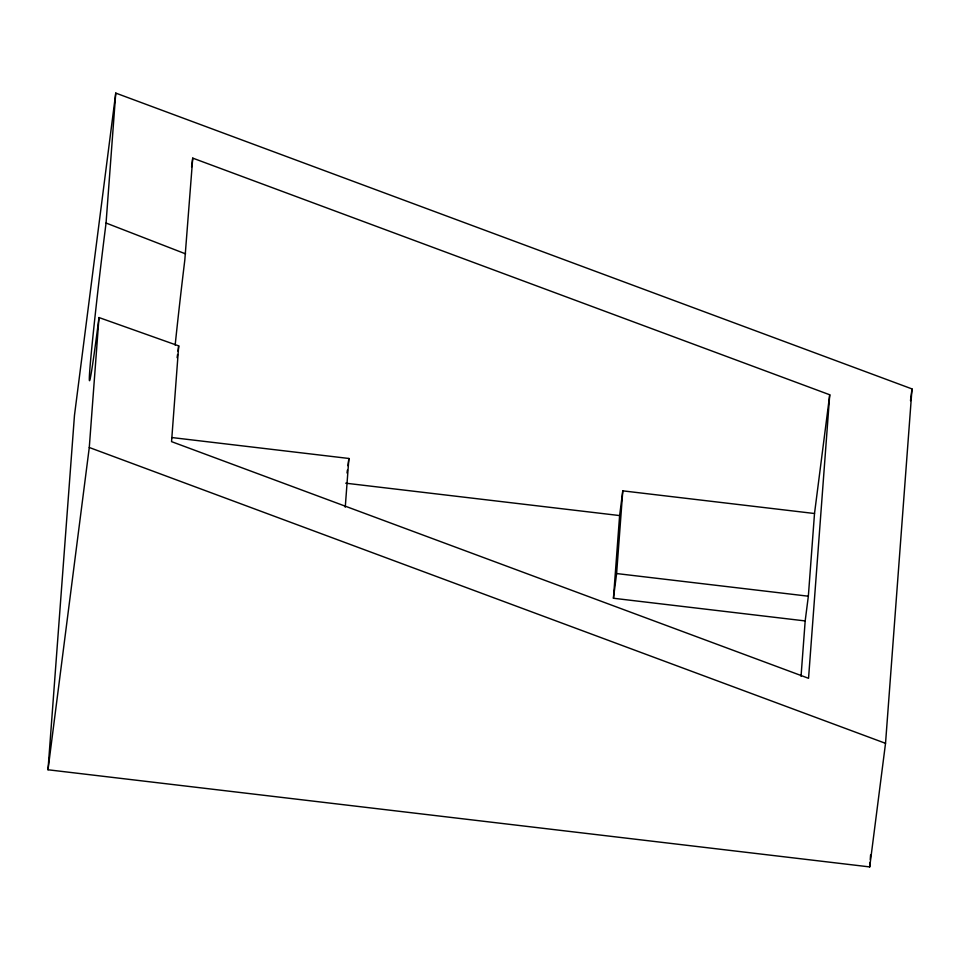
<?xml version="1.0" encoding="UTF-8"?>
<svg xmlns="http://www.w3.org/2000/svg" width="960" height="960" viewBox="0 0 960 960"><rect width="100%" height="100%" fill="white"/><g stroke="black" fill="none" stroke-linecap="round" stroke-linejoin="round"><path stroke-width="1.44" d="M48 769.776L74.472 415.368L115.752 93.084L912 388.92L885.528 743.328L869.7 866.916L48 769.776L89.28 447.492L98.988 317.544L178.704 345.876L171.552 441.636L808.548 678.3L829.728 394.776L192.732 158.112L191.592 167.016M98.988 317.544A110.34 2.256 -83.3 0 1 89.856 369.156A110.34 2.256 -83.3 0 1 106.056 223.032L115.752 93.084M175.164 345.096A110.34 2.256 -83.3 0 1 184.824 259.944L192.732 158.112M345.252 507.204L348.888 458.472L172.02 437.568M805.176 620.928L613.44 598.26L619.62 515.568L622.788 490.848L814.512 513.516L808.344 596.208L805.176 620.928L801.048 676.26M613.44 598.26L616.608 573.552L622.788 490.848M869.7 866.916L870.036 862.428M870.252 859.44L870.588 854.952M347.028 473.016L347.4 470.1M347.952 465.744L348.888 458.472M814.512 513.516L829.728 394.776M910.488 400.692L912 388.92M178.008 351.24L178.704 345.876M345.72 483.192L619.62 515.568M616.608 573.552L808.344 596.208M89.28 447.492L885.528 743.328M106.056 223.032L185.58 253.872M177.552 354.504A110.34 2.256 -83.3 0 1 177.12 357.684"/></g></svg>
